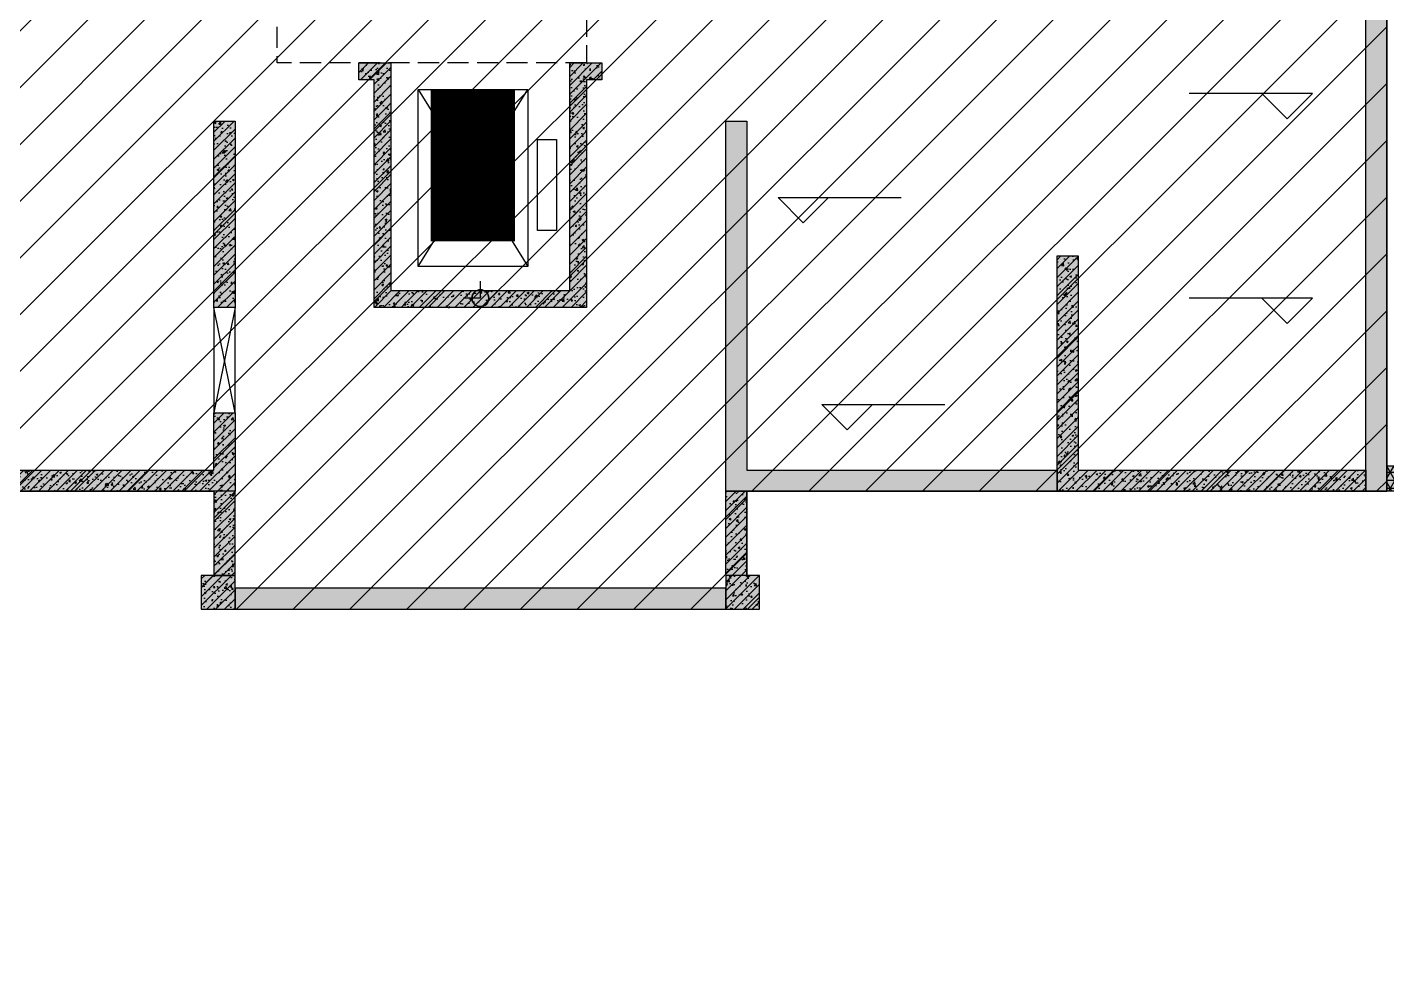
# Model space of a CAD drawing. Extents: x -1338203 to 1886333, y -783476 to 1038610.
# Drawn here: x 777432 to 793557, y -410312 to -399246 of the extents above; entities that cross this region are included whole.
import ezdxf

# ---------------------------------------------------------------- set-up
doc = ezdxf.new("R2010")
doc.units = 0
doc.header["$LTSCALE"] = 1000
doc.header["$MEASUREMENT"] = 0
doc.linetypes.add('A01-125-交通核文字编号B2_镜像Y轴$0$DASH', pattern=[0.35, 0.25, -0.1])
for name, color, linetype in [('A-08-平面B2$0$0A-A-SYMB-ELEV', 150, 'Continuous'), ('A-08-平面B2$0$0A-O-HOLE', 52, 'Continuous'), ('A-08-平面B2$0$0A-S-WALL', 255, 'Continuous'), ('A-125-交通核B2$0$0A-E-EVTR', 2, 'Continuous'), ('A-125-交通核B2$0$0A-O-HOLE', 52, 'Continuous'), ('A01-125-交通核文字编号B2_镜像Y轴$0$0A-A-SYMB-ELEV', 150, 'Continuous'), ('A01-125-交通核文字编号B2_镜像Y轴$0$0A-A-SYMB-NAME', 13, 'Continuous'), ('p-a-core', 1, 'Continuous'), ('S-08-墙柱B2_B1$0$0S-CC-LINE', 52, 'Continuous'), ('S-08-墙柱B2_B1$0$0S-CW-HATCH', 251, 'Continuous'), ('S-08-墙柱B2_B1$0$0S-CW-HATCH-UP', 251, 'Continuous'), ('S-08-墙柱B2_B1$0$0S-CW-LINE', 72, 'Continuous'), ('S-08-墙柱B2_B1$0$0S-S-HOLE', 55, 'Continuous'), ('S001南区墙柱$0$0S-F-WALL-HATCH', 251, 'Continuous'), ('S001南区墙柱$0$0S-F-WALL-HATCH-UP', 251, 'Continuous'), ('S001南区墙柱$0$0S-F-WALL-LINE', 202, 'Continuous'), ('S001地下二墙柱$0$S001地下二墙柱$0$0A-P-PKNG-STRP', 40, 'Continuous')]:
    doc.layers.add(name, color=color, linetype=linetype)
for name, color, linetype, plot in [('A-08-平面B2$0$AAD-A-MARK', 6, 'Continuous', False), ('A-125-交通核B2$0$AAD-A-MARK', 6, 'Continuous', False), ('A01-125-交通核文字编号B2_镜像Y轴$0$AAD-A-MARK', 6, 'Continuous', False)]:
    doc.layers.add(name, color=color, linetype=linetype, plot=plot)
pattern_1 = [(45, (0, 0), (-168.38, 168.38), []), (45, (112.25, 0), (-168.38, 168.38), [])]
pattern_2 = [(45, (0, 0), (-53.033, 53.033), []), (50, (0, 0), (215.1781, -18.8256), [22.5, -247.5]), (355, (0, 0), (-41.6254, 225.6576), [18, -198]), (100.4514, (17.93, -1.57), (173.5528, 206.8319), [19.122, -210.3426]), (46.1842, (0, 60), (320.1723, -49.6557), [33.75, -371.25]), (96.6356, (26.68, 55.86), (280.3988, 292.2354), [28.683, -315.514]), (351.1842, (0, 60), (280.3986, 292.2356), [27, -297]), (21, (30, 45), (179.0721, -120.7857), [22.5, -247.5]), (326, (30, 45), (72.9946, 217.545), [18, -198]), (71.4514, (44.92, 34.93), (252.0668, 96.7591), [19.122, -210.3426]), (37.5, (0, 0), (3.64796, 99.86816), [0, -195.6, 0, -201, 0, -198.75]), (7.5, (0, 0), (78.92086, 118.3235), [0, -114.6, 0, -191.1, 0, -75.75]), (327.5, (-66.9, 0), (160.14673, -6.76646), [0, -75, 0, -234, 0, -310.5]), (317.5, (-96.9, 0), (174.95585, 30.0315), [0, -97.5, 0, -155.4, 0, -220.5])]

# ---------------------------------------------------------------- blocks, each defined once
blk = doc.blocks.new('A01-125-交通核文字编号B2_镜像Y轴')
at = {"layer": 'A01-125-交通核文字编号B2_镜像Y轴$0$0A-A-SYMB-ELEV'}
for p, q in [((795, 3728), (-664, 3728)), ((495, 3428), (195, 3728)), ((495, 3428), (795, 3728))]:
    blk.add_line(p, q, dxfattribs=at)
at = {"layer": 'A01-125-交通核文字编号B2_镜像Y轴$0$0A-A-SYMB-NAME', "linetype": 'A01-125-交通核文字编号B2_镜像Y轴$0$DASH', "extrusion": (-1.22465e-16, 0, -1), "flags": 128}
blk.add_lwpolyline([(-1260, 2790), (2410, 2790), (2410, 4110), (1260, 4110), (1260, 5250), (-1710, 5250), (-1712, 4310), (-1260, 4310)], close=True, dxfattribs=at)
at = {"layer": 'A01-125-交通核文字编号B2_镜像Y轴$0$AAD-A-MARK', "extrusion": (-1.22465e-16, 0, -1)}
for q in [(0, 200), (-200, 0)]:
    blk.add_line((0, 0), q, dxfattribs=at)
blk.add_circle((0, 0), 100, dxfattribs=at)
blk = doc.blocks.new('A-125-交通核B2$0$xx')
at = {"layer": 'A-125-交通核B2$0$0A-E-EVTR'}
for p, q in [((1798, 2385), (498, 2385)), ((498, 2385), (498, 285)), ((1798, 285), (498, 2385)), ((1798, 2385), (498, 285)), ((1798, 285), (1798, 2385)), ((381, 1791), (156, 1791)), ((156, 1791), (156, 711)), ((381, 711), (381, 1791)), ((156, 711), (381, 711)), ((498, 285), (1798, 285))]:
    blk.add_line(p, q, dxfattribs=at)
blk = doc.blocks.new('A-125-交通核B2')
h = blk.add_hatch()
h.set_pattern_fill('ANSI32', color=256, scale=50)
h.set_pattern_definition(pattern_1)
h.paths.add_polyline_path([(1360, 4310), (1260, 4310), (1260, 5190), (1710, 5190), (1710, 5490), (1810, 5490), (1810, 5090), (1360, 5090)])
h = blk.add_hatch()
h.set_pattern_fill('ANSI32', color=256, scale=50)
h.set_pattern_definition(pattern_1)
h.paths.add_polyline_path([(-1713, 5250), (-1810, 5250), (-1810, 4310), (-1713, 4310)])
for points in [[(1360, 4310), (1260, 4310), (1260, 5190), (1710, 5190), (1710, 5490), (1810, 5490), (1810, 5090), (1360, 5090)], [(-1713, 5250), (-1810, 5250), (-1810, 4310), (-1713, 4310)]]:
    blk.add_lwpolyline(points, close=True)
at = {"layer": 'A-125-交通核B2$0$0A-O-HOLE', "flags": 128}
blk.add_lwpolyline([(-1710, 5350), (-1593, 8294), (-1090, 8490)], dxfattribs=at)
at = {"layer": 'A-125-交通核B2$0$AAD-A-MARK'}
for q in [(0, 200), (200, 0)]:
    blk.add_line((0, 0), q, dxfattribs=at)
blk.add_circle((0, 0), 100, dxfattribs=at)
blk.add_blockref('A-125-交通核B2$0$xx', (-1060, 90))
blk = doc.blocks.new('A-08-平面B2')
at = {"layer": 'A-08-平面B2$0$0A-A-SYMB-ELEV'}
for p, q in [((31167, 2429), (29708, 2429)), ((30867, 2129), (30567, 2429)), ((30867, 2129), (31167, 2429)), ((25130, 895), (24830, 1195)), ((24830, 1195), (26289, 1195)), ((25130, 895), (25430, 1195)), ((31167, 0), (29708, 0)), ((30867, -300), (30567, 0)), ((30867, -300), (31167, 0)), ((25649, -1562), (25349, -1262)), ((25349, -1262), (26808, -1262)), ((25649, -1562), (25949, -1262))]:
    blk.add_line(p, q, dxfattribs=at)
at = {"layer": 'A-08-平面B2$0$0A-O-HOLE', "flags": 128}
blk.add_lwpolyline([(18390, -110), (18140, -110), (18140, -1360), (18390, -1360)], close=True, dxfattribs=at)
for points in [[(18390, -110), (18140, -1360)], [(18390, -1360), (18140, -110)]]:
    blk.add_lwpolyline(points, dxfattribs=at)
at = {"layer": 'A-08-平面B2$0$AAD-A-MARK'}
for q in [(21300, 200), (21300, 200), (21300, 200), (21100, 0), (21100, 0), (21100, 0)]:
    blk.add_line((21300, 0), q, dxfattribs=at)
blk.add_circle((21300, 0), 100, dxfattribs=at)
blk.add_circle((21300, 0), 100, dxfattribs=at)
blk.add_circle((21300, 0), 100, dxfattribs=at)
at = {"xscale": -1}
blk.add_blockref('A-125-交通核B2', (21300, 0), dxfattribs=at)
at = {"layer": 'A-08-平面B2$0$0A-S-WALL'}
blk.add_blockref('A01-125-交通核文字编号B2_镜像Y轴', (21300, 0), dxfattribs=at)
blk = doc.blocks.new('A-001-主楼组合参照B2')
at = {"ltscale": 0.002}
h = blk.add_hatch(dxfattribs=at)
h.set_pattern_fill('ANSI31', color=8, scale=300)
h.set_pattern_definition([(45, (-290759.76, -7878.1), (-336.7596, 336.7596), [])])
h.paths.add_polyline_path([(66281, -186940), (66281, -185540), (62441, -185540), (62441, -181550), (55141, -181550), (55141, -185540), (51301, -185540), (51301, -186940), (44981, -186940), (44981, -185540), (41131, -185540), (41131, -181650), (37392, -181650), (37392, -179560), (38191, -179560), (38191, -176360), (41051, -176360), (41051, -174560), (42851, -174560), (42851, -173660), (46981, -173660), (46981, -172090), (50101, -172090), (50101, -174560), (67481, -174560), (67481, -172090), (70601, -172090), (70601, -174560), (76531, -174560), (76531, -176360), (79391, -176360), (79391, -179560), (80191, -179560), (80191, -182110), (81091, -182110), (81091, -185540), (72601, -185540), (72601, -186940)])
h.paths.add_polyline_path([(2291, -185540), (9781, -185540), (9781, -186540), (9631, -186540), (9631, -186940), (16251, -186940), (16251, -186540), (16101, -186540), (16101, -185540), (23691, -185540), (23691, -179560), (22891, -179560), (22891, -176360), (20031, -176360), (20031, -174560), (18231, -174560), (18231, -173660), (14101, -173660), (14101, -172090), (10981, -172090), (10981, -174560), (-6399, -174560), (-6399, -172090), (-9519, -172090), (-9519, -174560), (-15449, -174560), (-15449, -176360), (-18309, -176360), (-18309, -179560), (-19109, -179560), (-19109, -181610), (-20009, -181610), (-20009, -185540), (-11519, -185540), (-11519, -186540), (-11669, -186540), (-11669, -186940), (-5049, -186940), (-5049, -186540), (-5199, -186540), (-5199, -185540), (-1359, -185540), (-1359, -181550), (2291, -181550)])
h.paths.add_polyline_path([(-109959, -168806), (-109959, -173536), (-109709, -173536), (-103819, -173536), (-103819, -177236), (-99249, -177236), (-99249, -178036), (-92869, -178036), (-92869, -177236), (-71299, -177236), (-71299, -178036), (-64919, -178036), (-64919, -177236), (-54209, -177236), (-54209, -168806), (-59109, -168806), (-59109, -167906), (-62059, -167906), (-62059, -168806), (-64369, -168806), (-64369, -167456), (-66169, -167456), (-66169, -165386), (-69469, -165386), (-69469, -167386), (-71849, -167386), (-71849, -168806), (-82159, -168806), (-82159, -167906), (-85209, -167906), (-85209, -168806), (-92319, -168806), (-92319, -167386), (-94699, -167386), (-94699, -165386), (-97999, -165386), (-97999, -167456), (-99799, -167456), (-99799, -168806)])
h.paths.add_polyline_path([(-115664, -225244), (-115664, -225844), (-115414, -225844), (-115414, -225244), (-114084, -225244), (-114084, -225844), (-113834, -225844), (-113834, -225244), (-112009, -225244), (-112009, -225844), (-111589, -225844), (-111589, -225244), (-92909, -225244), (-92909, -225844), (-92489, -225844), (-92489, -225244), (-90664, -225244), (-90664, -225844), (-90414, -225844), (-90414, -225244), (-89084, -225244), (-89084, -225844), (-88834, -225844), (-88834, -225244), (-82964, -225244), (-82964, -225844), (-82714, -225844), (-82714, -225244), (-81384, -225244), (-81384, -225844), (-81134, -225844), (-81134, -225244), (-79309, -225244), (-79309, -225844), (-78889, -225844), (-78889, -225244), (-60209, -225244), (-60209, -225844), (-59789, -225844), (-59789, -225244), (-57964, -225244), (-57964, -225844), (-57714, -225844), (-57714, -225244), (-56384, -225244), (-56384, -225844), (-56134, -225844), (-56134, -225244), (-53249, -225244), (-53249, -216464), (-53249, -216464), (-56519, -216464), (-56519, -216464), (-59959, -216464), (-59959, -215464), (-67989, -215464), (-67989, -211894), (-71109, -211894), (-71109, -215464), (-79139, -215464), (-79139, -216464), (-81759, -216464), (-81759, -215464), (-83909, -215464), (-83909, -216464), (-86599, -216464), (-87849, -216464), (-92659, -216464), (-92659, -215464), (-100689, -215464), (-100689, -211894), (-103809, -211894), (-103809, -215464), (-111839, -215464), (-111839, -215464), (-114239, -215464), (-114239, -215464), (-116459, -215464), (-116459, -216464), (-118549, -216464), (-118549, -221294), (-119249, -221294), (-119249, -221894), (-118549, -221894), (-118549, -223844), (-119249, -223844), (-119249, -224444), (-118549, -224444), (-118549, -225244)])
h.paths.add_polyline_path([(-11949, -235160), (-15609, -235160), (-15609, -237714), (-16509, -237714), (-16509, -241140), (-8019, -241140), (-8019, -242140), (-8169, -242140), (-8169, -242540), (-1549, -242540), (-1549, -242140), (-1699, -242140), (-1699, -241140), (13281, -241140), (13281, -242140), (13131, -242140), (13131, -242540), (19751, -242540), (19751, -242140), (19601, -242140), (19601, -241140), (27191, -241140), (27191, -239340), (27191, -239340), (27191, -237140), (27191, -237140), (27191, -235250), (23441, -235250), (23441, -230950), (23441, -230160), (21531, -230160), (17601, -230160), (17602, -227690), (14482, -227690), (14481, -230160), (-2899, -230160), (-2899, -227690), (-6019, -227690), (-6019, -230160), (-9949, -230160), (-11949, -230160)])
h.paths.add_polyline_path([(67491, -237140), (67491, -235160), (71151, -235160), (71151, -234560), (73051, -234560), (73051, -230160), (77081, -230160), (77081, -227690), (80201, -227690), (80201, -230160), (97581, -230160), (97581, -227690), (100701, -227690), (100701, -230160), (104631, -230160), (106631, -230160), (106631, -231960), (109491, -231960), (109491, -235160), (110291, -235160), (110291, -237713), (111191, -237713), (111191, -241140), (102701, -241140), (102701, -242140), (102851, -242140), (102851, -242540), (96231, -242540), (96231, -242140), (96381, -242140), (96381, -241140), (81401, -241140), (81401, -242140), (81551, -242140), (81551, -242540), (74931, -242540), (74931, -242140), (75081, -242140), (75081, -241140), (67491, -241140), (67491, -239340)])
h.paths.add_polyline_path([(11811, -302465), (13796, -302220), (17696, -301741), (17394, -299289), (20491, -298908), (20793, -301359), (25884, -300733), (26493, -305676), (29133, -305351), (28525, -300408), (38043, -299237), (37741, -296785), (40838, -296404), (41140, -298856), (45040, -298376), (47025, -298132), (47636, -303094), (50474, -302745), (51268, -302647), (51580, -305181), (52178, -310042), (48297, -310519), (48118, -309060), (44465, -309509), (44588, -310502), (44736, -310484), (44785, -310881), (38215, -311689), (38166, -311292), (38315, -311274), (38193, -310281), (23325, -312111), (23447, -313103), (23596, -313085), (23645, -313482), (17074, -314290), (17025, -313893), (17174, -313875), (17052, -312883), (1787, -314761), (1909, -315753), (2058, -315735), (2107, -316132), (-4463, -316941), (-4512, -316544), (-4363, -316525), (-4485, -315533), (-12912, -316570), (-13331, -313165), (-12437, -313055), (-12507, -312490), (-12749, -310524), (-11955, -310427), (-12346, -307251), (-9507, -306901), (-9727, -305115), (-7940, -304896), (-8050, -304003), (-3951, -303497), (-4143, -301939), (-1046, -301558), (-745, -304010), (7186, -303034), (7796, -307996), (12421, -307427)])
h.paths.add_polyline_path([(118676, -301883), (118079, -297021), (118079, -297019), (118009, -296454), (117768, -294488), (116974, -294586), (116584, -291410), (113745, -291758), (113526, -289972), (111540, -290216), (107640, -290695), (107339, -288243), (104242, -288623), (104543, -291075), (87293, -293193), (86992, -290742), (83895, -291122), (84196, -293574), (80295, -294053), (78310, -294297), (78920, -299259), (76081, -299608), (75287, -299705), (75598, -302240), (76016, -305641), (83549, -304716), (83671, -305708), (83522, -305726), (83571, -306123), (90142, -305317), (90093, -304920), (89944, -304938), (89822, -303945), (104690, -302119), (104812, -303112), (104663, -303130), (104712, -303527), (111283, -302720), (111234, -302323), (111085, -302341), (110963, -301349), (114617, -300901), (114796, -302359)])
at = {"color": 3, "flags": 128}
blk.add_lwpolyline([(-1699, -241140), (13281, -241140), (13281, -242140), (13131, -242140), (13131, -242540), (19751, -242540), (19751, -242140), (19601, -242140), (19601, -241140), (27191, -241140), (27191, -239340), (27191, -239340), (27191, -237140), (27191, -237140), (27191, -235250)], dxfattribs=at)
blk.add_blockref('A-08-平面B2', (-4859, -238850))
blk = doc.blocks.new('S-08-墙柱B2_B1')
at = {"layer": 'S-08-墙柱B2_B1$0$0S-CW-HATCH'}
h = blk.add_hatch(color=256, dxfattribs=at)
h.dxf.hatch_style = 1
h.paths.add_polyline_path([(29600, 3690), (31000, 3690), (31000, 4190), (31250, 4190), (31250, 3690), (32050, 3690), (32050, -2290), (31800, -2290), (31800, 3440), (29600, 3440)])
h = blk.add_hatch(color=256, dxfattribs=at)
h.dxf.hatch_style = 1
h.paths.add_polyline_path([(22360, 2790), (22740, 2790), (22740, 2590), (22560, 2590), (22560, -110), (20040, -110), (20040, 2590), (19860, 2590), (19860, 2790), (20240, 2790), (20240, 90), (22360, 90)])
h = blk.add_hatch(color=256, dxfattribs=at)
h.dxf.hatch_style = 1
h.paths.add_polyline_path([(18390, -110), (18140, -110), (18140, 2100), (18390, 2100)])
h = blk.add_hatch(color=256, dxfattribs=at)
h.dxf.hatch_style = 1
h.paths.add_polyline_path([(24460, -2040), (28140, -2040), (28140, -2290), (24210, -2290), (24210, 2100), (24460, 2100)])
h = blk.add_hatch(color=256, dxfattribs=at)
h.dxf.hatch_style = 1
h.paths.add_polyline_path([(28390, -2040), (31800, -2040), (31800, -2290), (28140, -2290), (28140, 500), (28390, 500)])
h = blk.add_hatch(color=256, dxfattribs=at)
h.dxf.hatch_style = 1
h.paths.add_polyline_path([(18390, -2290), (14410, -2290), (14410, -2040), (18140, -2040), (18140, -1360), (18390, -1360)])
h = blk.add_hatch(color=256, dxfattribs=at)
h.dxf.hatch_style = 1
h.paths.add_polyline_path([(18390, -2290), (18140, -2290), (18140, -3290), (18390, -3290)])
h = blk.add_hatch(color=256, dxfattribs=at)
h.dxf.hatch_style = 1
h.paths.add_polyline_path([(24210, -2290), (24460, -2290), (24460, -3290), (24210, -3290)])
h = blk.add_hatch(color=256, dxfattribs=at)
h.dxf.hatch_style = 1
h.paths.add_polyline_path([(18390, -3290), (17990, -3290), (17990, -3690), (18390, -3690)])
h = blk.add_hatch(color=256, dxfattribs=at)
h.dxf.hatch_style = 1
h.paths.add_polyline_path([(24610, -3290), (24210, -3290), (24210, -3690), (24610, -3690)])
h = blk.add_hatch(color=256, dxfattribs=at)
h.dxf.hatch_style = 1
h.paths.add_polyline_path([(18390, -3690), (24210, -3690), (24210, -3440), (18390, -3440)])
at = {"layer": 'S-08-墙柱B2_B1$0$0S-CW-HATCH-UP'}
h = blk.add_hatch(dxfattribs=at)
h.set_pattern_fill('钢筋混凝土', color=256, scale=30)
h.set_pattern_definition([(45, (0, 0), (-53.033, 53.033), []), (50, (0, 0), (215.1781, -18.8256), [22.5, -247.5]), (355, (0, 0), (-41.6254, 225.6576), [18, -198]), (100.4514, (17.93, -1.57), (173.5528, 206.8319), [19.122, -210.3426]), (46.1842, (0, 60), (320.1723, -49.6557), [33.75, -371.25]), (96.6356, (26.68, 55.86), (280.3988, 292.2354), [28.683, -315.514]), (351.1842, (0, 60), (280.3986, 292.2356), [27, -297]), (21, (30, 45), (179.0721, -120.7857), [22.5, -247.5]), (326, (30, 45), (72.9946, 217.545), [18, -198]), (71.4514, (44.92, 34.93), (252.0668, 96.7591), [19.122, -210.3426]), (37.5, (0, 0), (3.64796, 99.86816), [0, -195.6, 0, -201, 0, -198.75]), (7.5, (0, 0), (78.92086, 118.3235), [0, -114.6, 0, -191.1, 0, -75.75]), (327.5, (-66.9, 0), (160.14673, -6.76646), [0, -75, 0, -234, 0, -310.5]), (317.5, (-96.9, 0), (174.95585, 30.0315), [0, -97.5, 0, -155.4, 0, -220.5])])
h.paths.add_polyline_path([(29600, 3690), (31000, 3690), (31000, 4190), (31250, 4190), (31250, 3690), (32050, 3690), (32050, -2290), (31800, -2290), (31800, 3440), (29600, 3440)])
h = blk.add_hatch(dxfattribs=at)
h.set_pattern_fill('钢筋混凝土', color=256, scale=30)
h.set_pattern_definition(pattern_2)
h.paths.add_polyline_path([(22360, 2790), (22740, 2790), (22740, 2590), (22560, 2590), (22560, -110), (20040, -110), (20040, 2590), (19860, 2590), (19860, 2790), (20240, 2790), (20240, 90), (22360, 90)])
h = blk.add_hatch(dxfattribs=at)
h.set_pattern_fill('钢筋混凝土', color=256, scale=30)
h.set_pattern_definition([(45, (-4257893.904, 751130.85), (-53.0330086, 53.0330086), []), (50, (-4257893.9, 751130.85), (215.178055, -18.8256405), [22.5, -247.5]), (355, (-4257893.9, 751130.85), (-41.6254, 225.65764), [18, -198]), (100.4514, (-4257875.97, 751129.28), (173.552815, 206.831863), [19.122057, -210.342634]), (46.1842, (-4257893.9, 751190.85), (320.172315, -49.655704), [33.75, -371.25]), (96.6356, (-4257867.22, 751186.7), (280.398812, 292.235361), [28.683086, -315.5139]), (351.1842, (-4257893.9, 751190.85), (280.398584, 292.23558), [27, -297]), (21, (-4257863.9, 751175.85), (179.0721156, -120.785667), [22.5, -247.5]), (326, (-4257863.9, 751175.85), (72.9946, 217.545014), [18, -198]), (71.4514, (-4257848.98, 751165.79), (252.066789, 96.759149), [19.122057, -210.342634]), (37.5, (-4257893.904, 751130.85), (3.6479566, 99.8681561), [0, -195.6, 0, -201, 0, -198.75]), (7.5, (-4257893.9, 751130.85), (78.9208612, 118.3235136), [0, -114.6, 0, -191.1, 0, -75.75]), (327.5, (-4257960.8, 751130.85), (160.1467309, -6.7664615), [0, -75, 0, -234, 0, -310.5]), (317.5, (-4257990.8, 751130.85), (174.955851, 30.0314947), [0, -97.5, 0, -155.4, 0, -220.5])])
h.paths.add_polyline_path([(18390, -110), (18140, -110), (18140, 2100), (18390, 2100)])
h = blk.add_hatch(dxfattribs=at)
h.set_pattern_fill('钢筋混凝土', color=256, scale=30)
h.set_pattern_definition(pattern_2)
h.paths.add_polyline_path([(24460, -2040), (28140, -2040), (28140, -2290), (24210, -2290), (24210, 2100), (24460, 2100)])
h = blk.add_hatch(dxfattribs=at)
h.set_pattern_fill('钢筋混凝土', color=256, scale=30)
h.set_pattern_definition(pattern_2)
h.paths.add_polyline_path([(28390, -2040), (31800, -2040), (31800, -2290), (28140, -2290), (28140, 500), (28390, 500)])
h = blk.add_hatch(dxfattribs=at)
h.set_pattern_fill('钢筋混凝土', color=256, scale=30)
h.set_pattern_definition(pattern_2)
h.paths.add_polyline_path([(18390, -2290), (14410, -2290), (14410, -2040), (18140, -2040), (18140, -1360), (18390, -1360)])
h = blk.add_hatch(dxfattribs=at)
h.set_pattern_fill('钢筋混凝土', color=256, scale=30)
h.set_pattern_definition(pattern_2)
h.paths.add_polyline_path([(18390, -2290), (18140, -2290), (18140, -3290), (18390, -3290)])
h = blk.add_hatch(dxfattribs=at)
h.set_pattern_fill('钢筋混凝土', color=256, scale=30)
h.set_pattern_definition(pattern_2)
h.paths.add_polyline_path([(24210, -2290), (24460, -2290), (24460, -3290), (24210, -3290)])
h = blk.add_hatch(dxfattribs=at)
h.set_pattern_fill('钢筋混凝土', color=256, scale=30)
h.set_pattern_definition(pattern_2)
h.paths.add_polyline_path([(18390, -3290), (17990, -3290), (17990, -3690), (18390, -3690)])
h = blk.add_hatch(dxfattribs=at)
h.set_pattern_fill('钢筋混凝土', color=256, scale=30)
h.set_pattern_definition(pattern_2)
h.paths.add_polyline_path([(24610, -3290), (24210, -3290), (24210, -3690), (24610, -3690)])
h = blk.add_hatch(dxfattribs=at)
h.set_pattern_fill('钢筋混凝土', color=256, scale=30)
h.set_pattern_definition(pattern_2)
h.paths.add_polyline_path([(18390, -3690), (24210, -3690), (24210, -3440), (18390, -3440)])
at = {"layer": 'S-08-墙柱B2_B1$0$0S-CC-LINE'}
for points in [[(18390, -3290), (17990, -3290), (17990, -3690), (18390, -3690)], [(24610, -3290), (24210, -3290), (24210, -3690), (24610, -3690)]]:
    blk.add_lwpolyline(points, close=True, dxfattribs=at)
at = {"layer": 'S-08-墙柱B2_B1$0$0S-CW-LINE'}
for points in [[(29600, 3690), (31000, 3690), (31000, 4190), (31250, 4190), (31250, 3690), (32050, 3690), (32050, -2290), (31800, -2290), (31800, 3440), (29600, 3440)], [(22360, 2790), (22740, 2790), (22740, 2590), (22560, 2590), (22560, -110), (20040, -110), (20040, 2590), (19860, 2590), (19860, 2790), (20240, 2790), (20240, 90), (22360, 90)], [(18390, -110), (18140, -110), (18140, 2100), (18390, 2100)], [(24460, -2040), (28140, -2040), (28140, -2290), (24210, -2290), (24210, 2100), (24460, 2100)], [(28390, -2040), (31800, -2040), (31800, -2290), (28140, -2290), (28140, 500), (28390, 500)], [(18390, -2290), (14410, -2290), (14410, -2040), (18140, -2040), (18140, -1360), (18390, -1360)], [(18390, -2290), (18140, -2290), (18140, -3290), (18390, -3290)], [(24210, -2290), (24460, -2290), (24460, -3290), (24210, -3290)], [(18390, -3690), (24210, -3690), (24210, -3440), (18390, -3440)]]:
    blk.add_lwpolyline(points, close=True, dxfattribs=at)
at = {"layer": 'S-08-墙柱B2_B1$0$0S-S-HOLE'}
blk.add_lwpolyline([(18390, -110), (18140, -110), (18140, -1360), (18390, -1360)], close=True, dxfattribs=at)
for points in [[(18390, -110), (18140, -1360)], [(18390, -1360), (18140, -110)]]:
    blk.add_lwpolyline(points, dxfattribs=at)
blk = doc.blocks.new('S001南区墙柱')
at = {"layer": 'S001南区墙柱$0$0S-F-WALL-HATCH'}
h = blk.add_hatch(color=256, dxfattribs=at)
h.dxf.hatch_style = 1
h.paths.add_polyline_path([(30304, 68261), (31072, 68261), (36324, 25487), (335, 21067), (1996, 7539), (1698, 7502), (0, 21328), (35990, 25748), (30805, 67961), (30304, 67961)])
at = {"layer": 'S001南区墙柱$0$0S-F-WALL-HATCH-UP'}
h = blk.add_hatch(dxfattribs=at)
h.set_pattern_fill('NET3', color=256, scale=30)
h.set_pattern_definition([(0, (0, 0), (0, 95.25), []), (60, (0, 0), (-82.48892, 47.625), []), (120, (0, 0), (-82.48892, -47.625), [])])
h.paths.add_polyline_path([(30304, 68261), (31072, 68261), (36324, 25487), (335, 21067), (1996, 7539), (1698, 7502), (0, 21328), (35990, 25748), (30805, 67961), (30304, 67961)])
at = {"layer": 'S001南区墙柱$0$0S-F-WALL-LINE', "elevation": 3370}
blk.add_lwpolyline([(30304, 68261), (31072, 68261), (36324, 25487), (335, 21067), (1996, 7539), (1698, 7502), (0, 21328), (35990, 25748), (30805, 67961), (30304, 67961)], close=True, dxfattribs=at)
blk = doc.blocks.new('S001地下二墙柱')
blk.add_blockref('S001南区墙柱', (-3112, -309101, -3370))
at = {"layer": 'S001地下二墙柱$0$S001地下二墙柱$0$0A-P-PKNG-STRP', "ltscale": 0.002}
blk.add_blockref('S-08-墙柱B2_B1', (-4859, -238850), dxfattribs=at)

msp = doc.modelspace()

# ---------------------------------------------------------------- linework, layer by layer
at = {"layer": 'p-a-core', "ltscale": 0.002, "const_width": 1000, "elevation": -83050}
msp.add_lwpolyline([(782718.1, -399986.5), (782718.1, -401786.5)], dxfattribs=at)

# ---------------------------------------------------------------- block references
at = {"ltscale": 0.002}
for name in ['S001地下二墙柱', 'A-001-主楼组合参照B2', 'A-001-主楼组合参照B2']:
    msp.add_blockref(name, (766365.4, -163610.9), dxfattribs=at)

doc.saveas('drawing.dxf')
